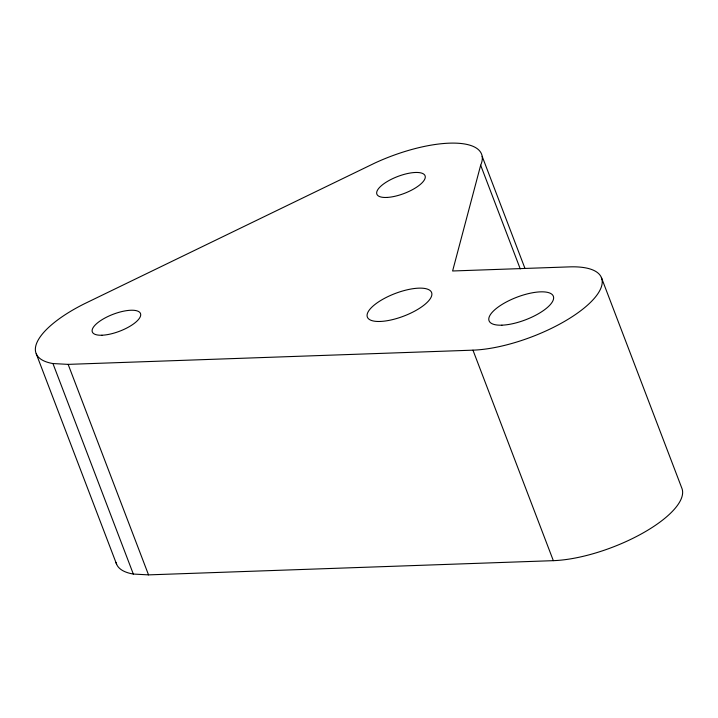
<?xml version="1.0" encoding="UTF-8"?>
<svg xmlns="http://www.w3.org/2000/svg" width="718" height="718" viewBox="0 0 718 718"><rect width="100%" height="100%" fill="white"/><g stroke="black" fill="none" stroke-linecap="round" stroke-linejoin="round"><path stroke-width="1.08" d="M52.944 363.55A85.972 30.246 -20.9 0 1 84.159 303.894L375.245 162.86A86.295 30.362 -20.9 0 1 480.665 165.23L452.609 270.982L569.464 266.881A85.972 30.246 -20.9 0 1 586.31 306.227A85.972 30.246 -20.9 0 1 472.956 350.16L68.147 364.376L52.944 363.55L133.324 574.05L148.536 574.876L553.336 560.659A85.972 30.246 -20.9 0 0 643.274 532.837A85.972 30.246 -20.9 0 0 681.75 487.953L601.37 277.453M482.173 156.353L524.957 268.406M480.665 165.23L520.254 268.909M472.956 350.16L553.336 560.659M68.147 364.376L148.536 574.876M36.25 353.794L116.63 564.294M133.324 574.05A85.972 30.246 -20.9 0 1 116.029 562.418M101.929 335.225A25.794 9.074 -20.9 0 0 140.557 315.893A25.794 9.074 -20.9 0 0 106.731 317.087A25.794 9.074 -20.9 0 0 101.929 335.225M380.181 321.458A34.392 12.098 -20.9 0 0 431.68 295.681A34.392 12.098 -20.9 0 0 386.58 297.27A34.392 12.098 -20.9 0 0 380.181 321.458M386.724 197.45A25.794 9.074 -20.9 0 0 425.155 178.001A25.794 9.074 -20.9 0 0 391.032 179.446A25.794 9.074 -20.9 0 0 386.724 197.45M501.909 325.173A34.392 12.098 -20.9 0 0 553.416 299.397A34.392 12.098 -20.9 0 0 508.308 300.977A34.392 12.098 -20.9 0 0 501.909 325.173"/></g></svg>
